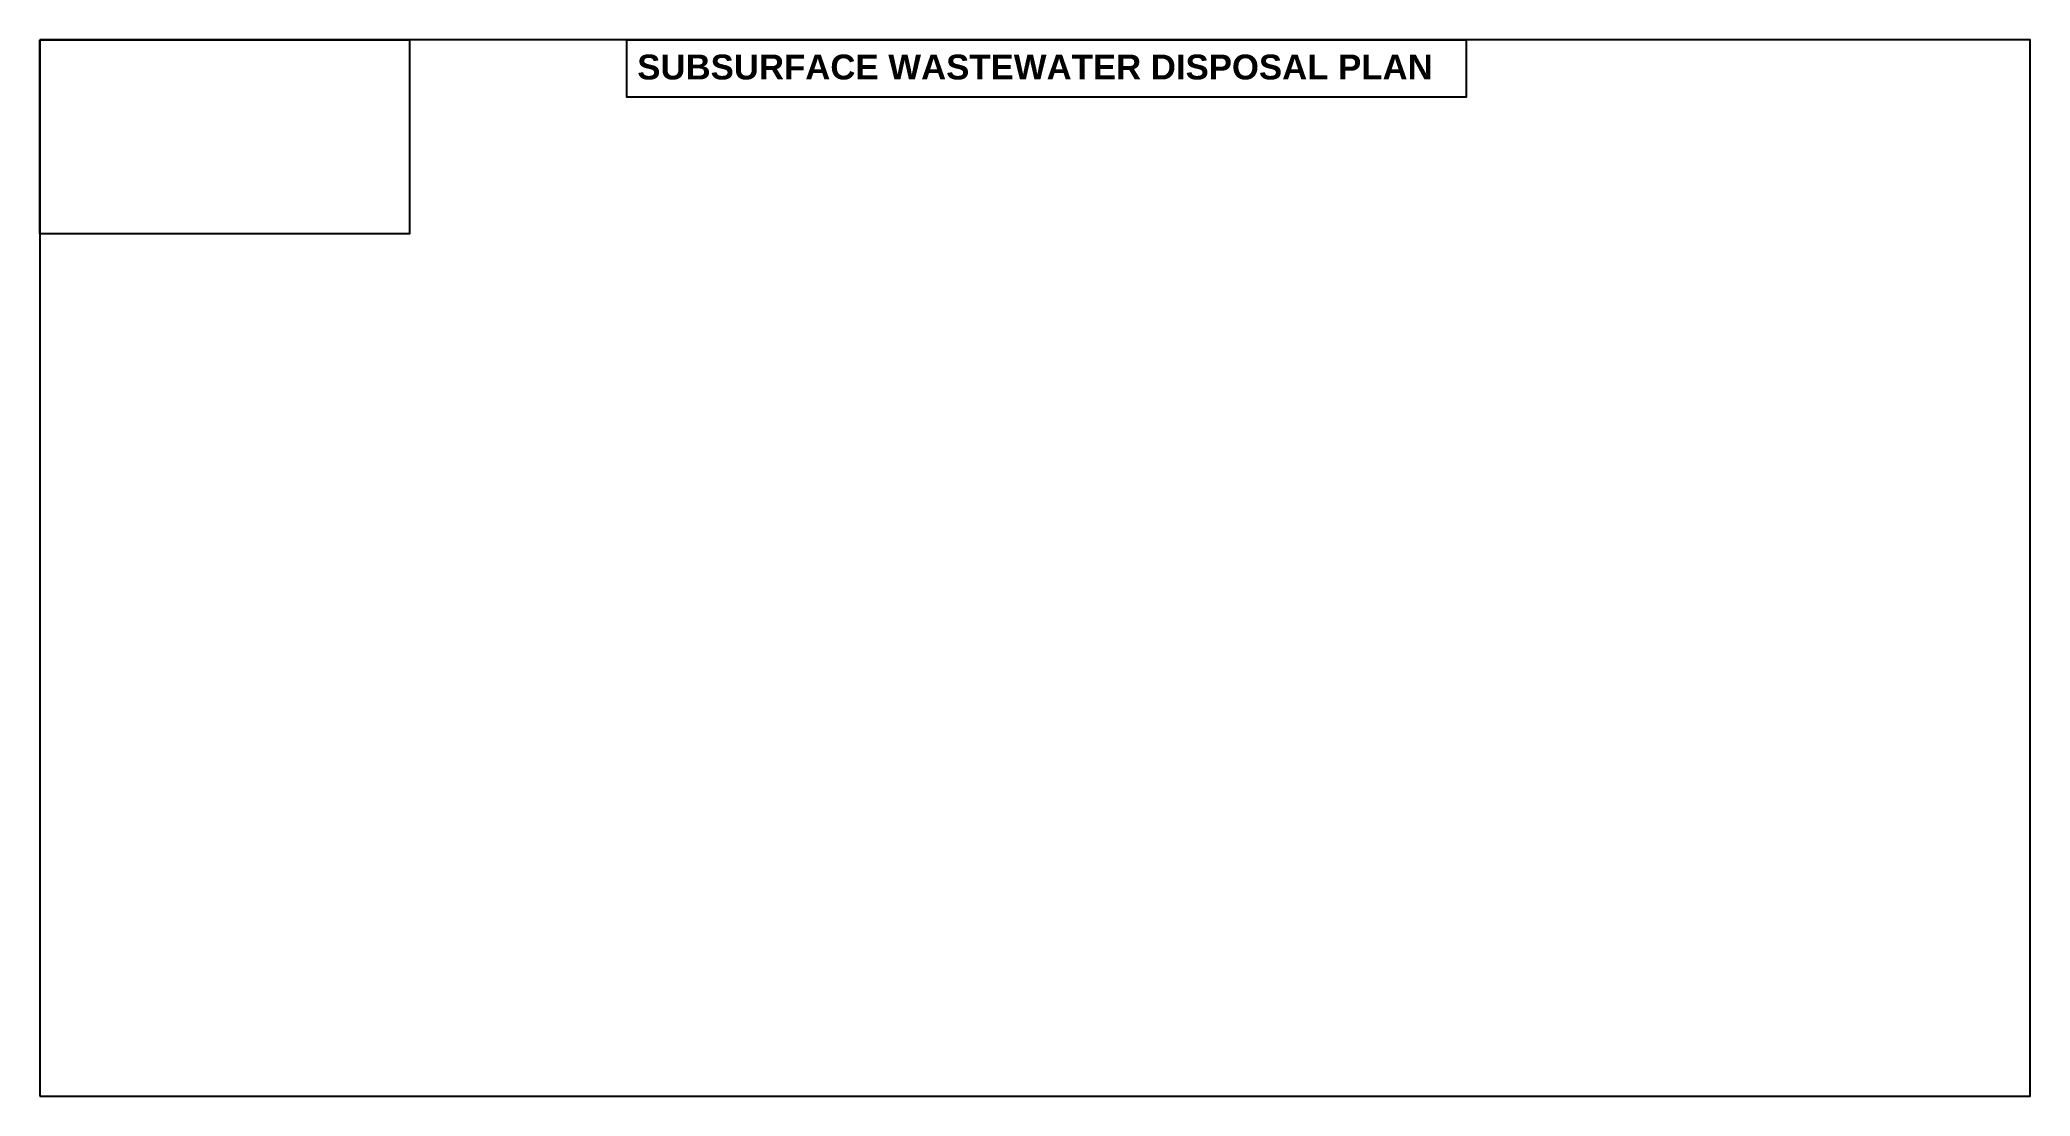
# Model space of a CAD drawing. Extents: x -40 to 40, y -21.2 to 21.2.
import ezdxf

# ---------------------------------------------------------------- set-up
doc = ezdxf.new("R2010")
doc.units = 0
doc.header["$MEASUREMENT"] = 0
doc.layers.get('0').update_dxf_attribs({"linetype": 'CONTINUOUS'})
doc.styles.add('ARIAL', font='ARIAL.TTF')

msp = doc.modelspace()

# ---------------------------------------------------------------- linework, layer by layer
for p, q in [((17.332, 21.225), (-40, 21.225)), ((-40, 21.225), (-25.14, 21.225)), ((-40, 13.425), (-40, 21.225)), ((-40, 21.225), (-40, -21.225)), ((-25.14, 21.225), (-25.14, 13.425)), ((-16.408, 18.925), (-16.408, 21.225)), ((-16.408, 21.225), (17.332, 21.225)), ((40, 21.225), (17.332, 21.225)), ((17.332, 21.225), (17.332, 18.925)), ((40, -21.225), (40, 21.225)), ((17.332, 18.925), (-16.408, 18.925)), ((-25.14, 13.425), (-40, 13.425)), ((-40, -21.225), (40, -21.225))]:
    msp.add_line(p, q)
at = {"color": 6}
msp.add_lwpolyline([(-40, -21.225), (40, -21.225), (40, 21.225), (17.332, 21.225), (17.332, 18.925), (-16.408, 18.925), (-16.408, 21.225), (-25.14, 21.225), (-25.14, 13.425), (-40, 13.425)], close=True, dxfattribs=at)

# ---------------------------------------------------------------- texts
at = {"insert": (0, 20.125), "char_height": 1, "attachment_point": 5, "style": 'ARIAL'}
msp.add_mtext('\\fArial|b1|i0|c0|p34;SUBSURFACE WASTEWATER DISPOSAL PLAN', dxfattribs=at)

doc.saveas('drawing.dxf')
